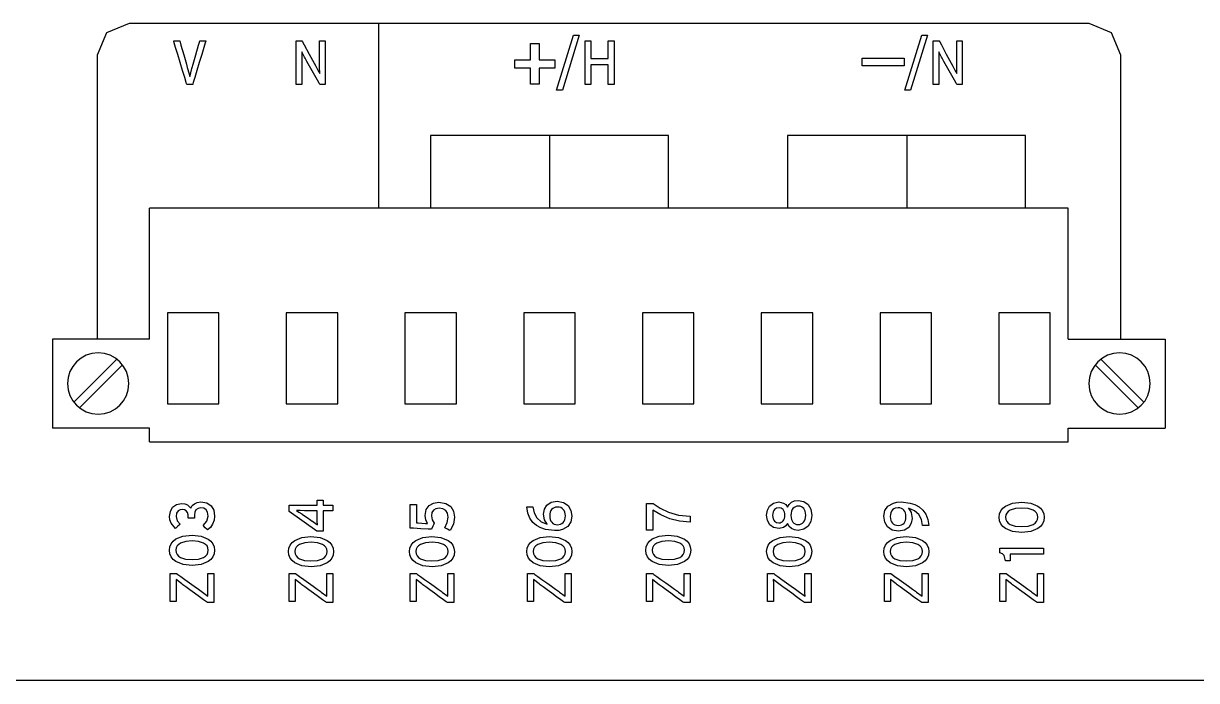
# Model space of a CAD drawing. Extents: x 0.2 to 17.5, y 0.3 to 5.
# Drawn here: x 2.557 to 5.514, y 0.687 to 2.343 of the extents above; entities that cross this region are included whole.
import ezdxf

# ---------------------------------------------------------------- set-up
doc = ezdxf.new("R2010")
doc.units = 0
doc.header["$MEASUREMENT"] = 0
doc.layers.get('0').update_dxf_attribs({"linetype": 'CONTINUOUS'})

msp = doc.modelspace()

# ---------------------------------------------------------------- linework, layer by layer
at = {"color": 7}
for p, q in [((3.4527, 1.8778), (3.4527, 2.3431)), ((3.8825, 2.0606), (3.8825, 1.8778)), ((4.783, 2.0606), (4.783, 1.8778)), ((5.1899, 1.8778), (2.8749, 1.8778)), ((2.8749, 1.5479), (2.8749, 1.8778)), ((5.1899, 1.5479), (5.1899, 1.8778)), ((2.6304, 1.5479), (2.6304, 1.3234)), ((2.8749, 1.5479), (2.6304, 1.5479)), ((5.1899, 1.5479), (5.4343, 1.5479)), ((5.4343, 1.5479), (5.4343, 1.3234)), ((2.684, 1.3885), (2.7924, 1.4971)), ((2.6981, 1.3746), (2.8064, 1.4828)), ((5.3667, 1.3746), (5.2583, 1.4828)), ((5.3809, 1.3885), (5.2724, 1.4971)), ((2.8749, 1.3234), (2.6304, 1.3234)), ((2.8749, 1.2892), (2.8749, 1.3234)), ((5.1899, 1.2892), (5.1899, 1.3234)), ((5.1899, 1.3234), (5.4343, 1.3234)), ((2.8749, 1.2892), (5.1899, 1.2892)), ((17.235, 0.6873), (0.386, 0.6873))]:
    msp.add_line(p, q, dxfattribs=at)
for points in [[(5.3229, 1.5479), (5.3229, 1.5786), (5.3229, 1.6597), (5.3229, 1.9055), (5.3229, 2.1513), (5.3229, 2.2323), (5.3229, 2.263), (5.2994, 2.3197), (5.2429, 2.3431), (5.2157, 2.3431), (5.1389, 2.3431), (4.8648, 2.3431), (4.4772, 2.3431), (4.0329, 2.3431), (3.5886, 2.3431), (3.201, 2.3431), (2.9269, 2.3431), (2.8501, 2.3431), (2.8229, 2.3431), (2.7664, 2.3197), (2.7429, 2.263), (2.7429, 2.2323), (2.7429, 2.1513), (2.7429, 1.9055), (2.7429, 1.6597), (2.7429, 1.5786), (2.7429, 1.5479)], [(2.9836, 2.1895), (2.9812, 2.1895), (2.9761, 2.1895), (2.9709, 2.1895), (2.9685, 2.1895), (2.9681, 2.1907), (2.9671, 2.1942), (2.9633, 2.2066), (2.9579, 2.2242), (2.9518, 2.2444), (2.9457, 2.2646), (2.9403, 2.2822), (2.9365, 2.2946), (2.9355, 2.2981), (2.9351, 2.2993), (2.9376, 2.2993), (2.9429, 2.2993), (2.9483, 2.2993), (2.9507, 2.2993), (2.9516, 2.2963), (2.9538, 2.2884), (2.9607, 2.2644), (2.9676, 2.2404), (2.9699, 2.2325), (2.9707, 2.2295), (2.9738, 2.2185), (2.9761, 2.2095), (2.9785, 2.2185), (2.9816, 2.2295), (2.9824, 2.2325), (2.9846, 2.2404), (2.9914, 2.2644), (2.9982, 2.2884), (3.0004, 2.2963), (3.0012, 2.2993), (3.0036, 2.2993), (3.0089, 2.2993), (3.0143, 2.2993), (3.0167, 2.2993), (3.0163, 2.2981), (3.0152, 2.2946), (3.0115, 2.2822), (3.0062, 2.2646), (3.0001, 2.2444), (2.9941, 2.2242), (2.9888, 2.2066), (2.985, 2.1942), (2.984, 2.1907), (2.9836, 2.1895)], [(3.3037, 2.1895), (3.3021, 2.1924), (3.2977, 2.2002), (3.2845, 2.2239), (3.2714, 2.2475), (3.267, 2.2553), (3.2654, 2.2583), (3.2583, 2.2719), (3.2583, 2.267), (3.2583, 2.2599), (3.2583, 2.2464), (3.2583, 2.244), (3.2583, 2.2375), (3.2583, 2.2179), (3.2583, 2.1984), (3.2583, 2.1919), (3.2583, 2.1895), (3.2561, 2.1895), (3.2513, 2.1895), (3.2465, 2.1895), (3.2444, 2.1895), (3.2444, 2.1907), (3.2444, 2.1942), (3.2444, 2.2066), (3.2444, 2.2242), (3.2444, 2.2444), (3.2444, 2.2646), (3.2444, 2.2822), (3.2444, 2.2946), (3.2444, 2.2981), (3.2444, 2.2993), (3.2466, 2.2993), (3.2516, 2.2993), (3.2567, 2.2993), (3.2589, 2.2993), (3.2605, 2.2965), (3.2647, 2.2889), (3.2772, 2.2659), (3.2898, 2.243), (3.294, 2.2354), (3.2956, 2.2325), (3.2999, 2.224), (3.3035, 2.2169), (3.3035, 2.2218), (3.3034, 2.2291), (3.3034, 2.2427), (3.3034, 2.2451), (3.3034, 2.2516), (3.3034, 2.271), (3.3034, 2.2905), (3.3034, 2.2969), (3.3034, 2.2993), (3.3056, 2.2993), (3.3104, 2.2993), (3.3152, 2.2993), (3.3174, 2.2993), (3.3174, 2.2981), (3.3174, 2.2946), (3.3174, 2.2822), (3.3174, 2.2646), (3.3174, 2.2444), (3.3174, 2.2242), (3.3174, 2.2066), (3.3174, 2.1942), (3.3174, 2.1907), (3.3174, 2.1895), (3.3153, 2.1895), (3.3106, 2.1895), (3.3058, 2.1895), (3.3037, 2.1895)], [(4.9093, 2.1895), (4.9076, 2.1924), (4.9033, 2.2002), (4.8901, 2.2239), (4.8769, 2.2475), (4.8726, 2.2553), (4.8709, 2.2583), (4.8638, 2.2719), (4.8639, 2.267), (4.8639, 2.2599), (4.864, 2.2464), (4.864, 2.244), (4.864, 2.2375), (4.864, 2.2179), (4.864, 2.1984), (4.864, 2.1919), (4.864, 2.1895), (4.8618, 2.1895), (4.857, 2.1895), (4.8521, 2.1895), (4.8499, 2.1895), (4.8499, 2.1907), (4.8499, 2.1942), (4.8499, 2.2066), (4.8499, 2.2242), (4.8499, 2.2444), (4.8499, 2.2646), (4.8499, 2.2822), (4.8499, 2.2946), (4.8499, 2.2981), (4.8499, 2.2993), (4.8522, 2.2993), (4.8573, 2.2993), (4.8624, 2.2993), (4.8647, 2.2993), (4.8662, 2.2965), (4.8704, 2.2889), (4.8829, 2.2659), (4.8954, 2.243), (4.8996, 2.2354), (4.9011, 2.2325), (4.9056, 2.224), (4.9091, 2.2169), (4.9091, 2.2218), (4.9091, 2.2291), (4.9091, 2.2427), (4.9091, 2.2451), (4.9091, 2.2516), (4.9091, 2.271), (4.9091, 2.2905), (4.9091, 2.2969), (4.9091, 2.2993), (4.9113, 2.2993), (4.916, 2.2993), (4.9208, 2.2993), (4.923, 2.2993), (4.923, 2.2981), (4.923, 2.2946), (4.923, 2.2822), (4.923, 2.2646), (4.923, 2.2444), (4.923, 2.2242), (4.923, 2.2066), (4.923, 2.1942), (4.923, 2.1907), (4.923, 2.1895), (4.9208, 2.1895), (4.9161, 2.1895), (4.9114, 2.1895), (4.9093, 2.1895)], [(4.0609, 2.0606), (3.5828, 2.0606), (3.5828, 1.8778)], [(4.1824, 1.8778), (4.1824, 2.0606), (4.0609, 2.0606)], [(4.9613, 2.0606), (4.483, 2.0606), (4.483, 1.8778)], [(5.0827, 1.8778), (5.0827, 2.0606), (4.9613, 2.0606)], [(3.0496, 1.614), (2.9199, 1.614), (2.9199, 1.3845), (3.0496, 1.3845), (3.0496, 1.614)], [(3.2191, 1.3845), (3.349, 1.3845), (3.349, 1.614), (3.2191, 1.614), (3.2191, 1.3845)], [(3.5185, 1.3845), (3.6482, 1.3845), (3.6482, 1.614), (3.5185, 1.614), (3.5185, 1.3845)], [(3.8179, 1.3845), (3.9476, 1.3845), (3.9476, 1.614), (3.8179, 1.614), (3.8179, 1.3845)], [(4.1172, 1.3845), (4.2469, 1.3845), (4.2469, 1.614), (4.1172, 1.614), (4.1172, 1.3845)], [(4.4166, 1.3845), (4.5463, 1.3845), (4.5463, 1.614), (4.4166, 1.614), (4.4166, 1.3845)], [(4.716, 1.3845), (4.8457, 1.3845), (4.8457, 1.614), (4.716, 1.614), (4.716, 1.3845)], [(5.0152, 1.3845), (5.1449, 1.3845), (5.1449, 1.614), (5.0152, 1.614), (5.0152, 1.3845)], [(2.8225, 1.4357), (2.821, 1.4513), (2.8165, 1.4658), (2.8093, 1.4789), (2.7999, 1.4904), (2.7885, 1.4998), (2.7753, 1.5069), (2.7608, 1.5114), (2.7452, 1.513), (2.7296, 1.5114), (2.7151, 1.5069), (2.702, 1.4998), (2.6905, 1.4904), (2.6811, 1.4789), (2.674, 1.4658), (2.6695, 1.4513), (2.6679, 1.4357), (2.6695, 1.4201), (2.674, 1.4056), (2.6811, 1.3924), (2.6905, 1.381), (2.702, 1.3716), (2.7151, 1.3644), (2.7296, 1.3599), (2.7452, 1.3584), (2.7608, 1.3599), (2.7753, 1.3644), (2.7885, 1.3716), (2.7999, 1.381), (2.8093, 1.3924), (2.8165, 1.4056), (2.821, 1.4201), (2.8225, 1.4357), (2.8225, 1.4357), (2.8225, 1.4357)], [(5.3969, 1.4357), (5.3953, 1.4513), (5.3908, 1.4658), (5.3837, 1.4789), (5.3742, 1.4904), (5.3628, 1.4998), (5.3497, 1.5069), (5.3351, 1.5114), (5.3196, 1.513), (5.304, 1.5114), (5.2894, 1.5069), (5.2763, 1.4998), (5.2649, 1.4904), (5.2554, 1.4789), (5.2483, 1.4658), (5.2438, 1.4513), (5.2422, 1.4357), (5.2438, 1.4201), (5.2483, 1.4056), (5.2554, 1.3924), (5.2649, 1.381), (5.2763, 1.3716), (5.2894, 1.3644), (5.304, 1.3599), (5.3196, 1.3584), (5.3351, 1.3599), (5.3497, 1.3644), (5.3628, 1.3716), (5.3742, 1.381), (5.3837, 1.3924), (5.3908, 1.4056), (5.3953, 1.4201), (5.3969, 1.4357), (5.3969, 1.4357), (5.3969, 1.4357)], [(3.0385, 1.1013), (3.0373, 1.0912), (3.0337, 1.0815), (3.0279, 1.0731), (3.0204, 1.0668), (3.0187, 1.0685), (3.0151, 1.0724), (3.0114, 1.0762), (3.0097, 1.0779), (3.0192, 1.0886), (3.0223, 1.1013), (3.021, 1.1112), (3.0174, 1.1177), (3.0117, 1.1213), (3.0041, 1.1224), (2.9968, 1.121), (2.9917, 1.1174), (2.9887, 1.1119), (2.9877, 1.1051), (2.9877, 1.0963), (2.9852, 1.0963), (2.9797, 1.0963), (2.9742, 1.0963), (2.9717, 1.0963), (2.9717, 1.1047), (2.9705, 1.1108), (2.9673, 1.1151), (2.9625, 1.1178), (2.9566, 1.1186), (2.9516, 1.1178), (2.9467, 1.1148), (2.943, 1.1092), (2.9416, 1.1003), (2.9442, 1.0901), (2.9517, 1.0813), (2.9499, 1.0797), (2.9459, 1.0761), (2.9419, 1.0725), (2.94, 1.0708), (2.929, 1.0842), (2.9261, 1.092), (2.9251, 1.1007), (2.9271, 1.1134), (2.9328, 1.1239), (2.9422, 1.1309), (2.9549, 1.1336), (2.9637, 1.1327), (2.9704, 1.1302), (2.979, 1.1217), (2.9823, 1.128), (2.9876, 1.1329), (2.9949, 1.1361), (3.0041, 1.1373), (3.019, 1.1349), (3.0298, 1.1278), (3.0363, 1.1165), (3.0385, 1.1013)], [(3.6431, 1.0986), (3.6406, 1.0811), (3.6323, 1.0651), (3.6302, 1.0662), (3.6255, 1.0686), (3.6208, 1.0711), (3.6187, 1.0722), (3.6249, 1.0855), (3.6272, 1.099), (3.6257, 1.1088), (3.6213, 1.1159), (3.6142, 1.1202), (3.6048, 1.1217), (3.5962, 1.1203), (3.5901, 1.1165), (3.5864, 1.1104), (3.5851, 1.1024), (3.587, 1.0919), (3.5921, 1.0837), (3.591, 1.0813), (3.5886, 1.0761), (3.5862, 1.0708), (3.5851, 1.0685), (3.5828, 1.0686), (3.5768, 1.0689), (3.5583, 1.07), (3.5399, 1.071), (3.5339, 1.0714), (3.5316, 1.0715), (3.5316, 1.0741), (3.5316, 1.0808), (3.5316, 1.1012), (3.5316, 1.1216), (3.5316, 1.1283), (3.5316, 1.1308), (3.534, 1.1308), (3.5394, 1.1308), (3.5447, 1.1308), (3.5472, 1.1308), (3.5472, 1.1289), (3.5472, 1.1236), (3.5472, 1.1078), (3.5472, 1.0919), (3.5472, 1.0867), (3.5472, 1.0847), (3.5484, 1.0846), (3.5515, 1.0844), (3.5611, 1.0837), (3.5706, 1.083), (3.5738, 1.0828), (3.575, 1.0827), (3.5709, 1.0919), (3.5694, 1.1034), (3.572, 1.1179), (3.5792, 1.1283), (3.5903, 1.1345), (3.6041, 1.1366), (3.6215, 1.1338), (3.6337, 1.1259), (3.6408, 1.1139), (3.6431, 1.0986)], [(3.939, 1.1013), (3.9365, 1.0871), (3.9287, 1.0756), (3.9151, 1.0679), (3.9059, 1.0658), (3.8951, 1.0651), (3.8723, 1.068), (3.8609, 1.072), (3.8501, 1.0779), (3.8407, 1.0859), (3.833, 1.0962), (3.8278, 1.1091), (3.8255, 1.1247), (3.828, 1.1247), (3.8333, 1.1247), (3.8387, 1.1247), (3.8411, 1.1247), (3.8439, 1.1095), (3.8507, 1.0971), (3.8617, 1.0876), (3.8767, 1.0813), (3.8701, 1.0921), (3.8679, 1.1068), (3.87, 1.1191), (3.8764, 1.1294), (3.8871, 1.1364), (3.9024, 1.139), (3.9182, 1.1361), (3.9297, 1.128), (3.9366, 1.1161), (3.939, 1.1013)], [(3.8835, 1.1027), (3.8838, 1.0976), (3.8847, 1.0931), (3.8862, 1.0893), (3.8884, 1.086), (3.8911, 1.0834), (3.8944, 1.0815), (3.8983, 1.0804), (3.9029, 1.08), (3.9105, 1.0814), (3.9139, 1.0831), (3.9169, 1.0855), (3.9194, 1.0886), (3.9212, 1.0924), (3.9224, 1.0969), (3.9229, 1.102), (3.9225, 1.1072), (3.9215, 1.1117), (3.9197, 1.1155), (3.9174, 1.1187), (3.9145, 1.1212), (3.9111, 1.123), (3.9071, 1.124), (3.9027, 1.1244), (3.8981, 1.124), (3.8941, 1.1229), (3.8908, 1.1211), (3.8882, 1.1186), (3.8861, 1.1155), (3.8847, 1.1118), (3.8838, 1.1075), (3.8835, 1.1027)], [(4.237, 1.1013), (4.237, 1.0991), (4.237, 1.0941), (4.237, 1.089), (4.237, 1.0868), (4.2101, 1.0892), (4.1859, 1.0952), (4.1637, 1.1045), (4.1431, 1.1166), (4.1431, 1.1144), (4.1431, 1.1087), (4.1431, 1.0913), (4.1431, 1.074), (4.1431, 1.0683), (4.1431, 1.0661), (4.1406, 1.0661), (4.1351, 1.0661), (4.1297, 1.0661), (4.1272, 1.0661), (4.1272, 1.069), (4.1272, 1.0766), (4.1272, 1.0997), (4.1272, 1.1227), (4.1272, 1.1303), (4.1272, 1.1332), (4.1298, 1.1332), (4.1355, 1.1332), (4.1412, 1.1332), (4.1438, 1.1332), (4.1614, 1.1215), (4.1829, 1.1114), (4.2082, 1.1043), (4.237, 1.1013)], [(4.5436, 1.1034), (4.5413, 1.0878), (4.5348, 1.0759), (4.5242, 1.0684), (4.5098, 1.0657), (4.5006, 1.0669), (4.4929, 1.0702), (4.4869, 1.0756), (4.4825, 1.083), (4.4781, 1.0769), (4.4726, 1.0729), (4.4613, 1.0701), (4.4475, 1.0728), (4.4378, 1.0799), (4.432, 1.0906), (4.4301, 1.1037), (4.432, 1.1163), (4.4376, 1.127), (4.4472, 1.1345), (4.461, 1.1373), (4.4725, 1.1345), (4.4781, 1.1306), (4.4825, 1.1244), (4.4866, 1.1313), (4.4925, 1.1367), (4.5002, 1.1401), (4.5098, 1.1414), (4.5242, 1.1387), (4.5348, 1.131), (4.5413, 1.119), (4.5436, 1.1034)], [(4.4913, 1.1034), (4.4917, 1.098), (4.4926, 1.0933), (4.4941, 1.0894), (4.4962, 1.0861), (4.4988, 1.0836), (4.5019, 1.0818), (4.5055, 1.0807), (4.5095, 1.0803), (4.5136, 1.0807), (4.5173, 1.0819), (4.5206, 1.0838), (4.5233, 1.0864), (4.5255, 1.0898), (4.5271, 1.0938), (4.5281, 1.0984), (4.5285, 1.1037), (4.5281, 1.1091), (4.5271, 1.1138), (4.5255, 1.1177), (4.5234, 1.121), (4.5208, 1.1235), (4.5177, 1.1253), (4.5142, 1.1264), (4.5103, 1.1268), (4.5062, 1.1264), (4.5024, 1.1254), (4.4992, 1.1237), (4.4964, 1.1212), (4.4943, 1.1179), (4.4927, 1.1139), (4.4917, 1.1091), (4.4913, 1.1034)], [(4.8389, 1.0779), (4.8365, 1.0779), (4.8311, 1.0779), (4.8257, 1.0779), (4.8233, 1.0779), (4.8205, 1.0931), (4.8137, 1.1055), (4.8028, 1.115), (4.7877, 1.1214), (4.7944, 1.1105), (4.7965, 1.0959), (4.7944, 1.0836), (4.7881, 1.0733), (4.7773, 1.0663), (4.7621, 1.0637), (4.7462, 1.0666), (4.7348, 1.0746), (4.7278, 1.0866), (4.7255, 1.1013), (4.728, 1.1154), (4.7357, 1.1268), (4.7494, 1.1345), (4.7585, 1.1366), (4.7694, 1.1373), (4.7921, 1.1344), (4.8036, 1.1305), (4.8143, 1.1247), (4.8238, 1.1167), (4.8314, 1.1064), (4.8367, 1.0935), (4.8389, 1.0779)], [(5.1297, 1.0986), (5.1286, 1.0899), (5.1255, 1.0823), (5.1206, 1.0757), (5.1139, 1.0704), (5.096, 1.0631), (5.073, 1.0607), (5.0501, 1.0631), (5.0322, 1.0704), (5.0255, 1.0758), (5.0204, 1.0824), (5.0173, 1.0901), (5.0162, 1.099), (5.0173, 1.1077), (5.0204, 1.1153), (5.0254, 1.1218), (5.032, 1.1271), (5.0499, 1.1342), (5.0729, 1.1366), (5.0958, 1.1342), (5.1137, 1.1269), (5.1205, 1.1215), (5.1255, 1.115), (5.1286, 1.1074), (5.1297, 1.0986)], [(3.2583, 1.1071), (3.2594, 1.1063), (3.2625, 1.1042), (3.2718, 1.0978), (3.2811, 1.0914), (3.2842, 1.0893), (3.2854, 1.0885), (3.2921, 1.0838), (3.2976, 1.0796), (3.2976, 1.0826), (3.2975, 1.0866), (3.2974, 1.0949), (3.2974, 1.0958), (3.2974, 1.0981), (3.2974, 1.1051), (3.2974, 1.1121), (3.2974, 1.1144), (3.2974, 1.1152), (3.296, 1.1152), (3.2924, 1.1152), (3.2814, 1.1152), (3.2704, 1.1152), (3.2668, 1.1152), (3.2654, 1.1152), (3.2545, 1.1154), (3.2492, 1.1155), (3.2452, 1.1156), (3.2511, 1.1119), (3.2583, 1.1071)], [(4.4452, 1.1034), (4.4456, 1.0986), (4.4465, 1.0946), (4.448, 1.0914), (4.4499, 1.0888), (4.4522, 1.087), (4.4549, 1.0857), (4.4608, 1.0847), (4.464, 1.0851), (4.4669, 1.086), (4.4695, 1.0876), (4.4717, 1.0898), (4.4735, 1.0925), (4.4748, 1.0957), (4.4756, 1.0995), (4.4759, 1.1037), (4.4756, 1.1081), (4.4748, 1.112), (4.4734, 1.1152), (4.4717, 1.1179), (4.4695, 1.12), (4.467, 1.1215), (4.4613, 1.1227), (4.4553, 1.1217), (4.4526, 1.1203), (4.4502, 1.1184), (4.4481, 1.1158), (4.4466, 1.1124), (4.4456, 1.1083), (4.4452, 1.1034)], [(4.7416, 1.1007), (4.7419, 1.0955), (4.743, 1.091), (4.7447, 1.0872), (4.747, 1.084), (4.7499, 1.0815), (4.7534, 1.0797), (4.7573, 1.0787), (4.7618, 1.0783), (4.7664, 1.0787), (4.7703, 1.0798), (4.7736, 1.0816), (4.7763, 1.0841), (4.7783, 1.0872), (4.7798, 1.0909), (4.7806, 1.0952), (4.7809, 1.1), (4.7806, 1.1051), (4.7797, 1.1095), (4.7782, 1.1134), (4.7761, 1.1167), (4.7734, 1.1193), (4.77, 1.1212), (4.7661, 1.1223), (4.7616, 1.1227), (4.754, 1.1213), (4.7506, 1.1196), (4.7476, 1.1172), (4.7451, 1.114), (4.7432, 1.1103), (4.742, 1.1058), (4.7416, 1.1007)], [(5.0323, 1.0986), (5.0331, 1.0928), (5.0354, 1.0878), (5.039, 1.0838), (5.0439, 1.0806), (5.0567, 1.0765), (5.0729, 1.0752), (5.089, 1.0766), (5.1019, 1.0807), (5.1068, 1.084), (5.1104, 1.0881), (5.1128, 1.0931), (5.1136, 1.099), (5.1128, 1.1047), (5.1105, 1.1096), (5.1069, 1.1136), (5.102, 1.1167), (5.0892, 1.1208), (5.073, 1.122), (5.057, 1.1208), (5.044, 1.1167), (5.0391, 1.1135), (5.0355, 1.1094), (5.0332, 1.1045), (5.0323, 1.0986)], [(3.0385, 1.0156), (3.0375, 1.0068), (3.0344, 0.9992), (3.0294, 0.9927), (3.0228, 0.9873), (3.0049, 0.98), (2.9821, 0.9776), (2.9591, 0.98), (2.9411, 0.9873), (2.9343, 0.9927), (2.9293, 0.9993), (2.9262, 1.007), (2.9251, 1.0159), (2.9262, 1.0246), (2.9293, 1.0322), (2.9342, 1.0387), (2.9409, 1.044), (2.9588, 1.0511), (2.9817, 1.0535), (3.0046, 1.0511), (3.0226, 1.0438), (3.0293, 1.0385), (3.0343, 1.0319), (3.0375, 1.0243), (3.0385, 1.0156)], [(2.9412, 1.0156), (2.942, 1.0097), (2.9443, 1.0047), (2.948, 1.0007), (2.9528, 0.9975), (2.9657, 0.9934), (2.9817, 0.9922), (2.9978, 0.9935), (3.0108, 0.9977), (3.0157, 1.0009), (3.0195, 1.005), (3.0218, 1.01), (3.0226, 1.0159), (3.0218, 1.0217), (3.0195, 1.0265), (3.0159, 1.0305), (3.011, 1.0337), (2.9981, 1.0377), (2.9821, 1.039), (2.966, 1.0377), (2.953, 1.0336), (2.9481, 1.0304), (2.9444, 1.0264), (2.942, 1.0214), (2.9412, 1.0156)], [(3.3385, 1.0122), (3.3374, 1.0033), (3.3343, 0.9956), (3.3293, 0.9891), (3.3227, 0.9838), (3.3048, 0.9766), (3.2818, 0.9742), (3.2589, 0.9766), (3.241, 0.9839), (3.2342, 0.9894), (3.2292, 0.9959), (3.2261, 1.0037), (3.225, 1.0125), (3.2261, 1.0212), (3.2292, 1.0288), (3.2341, 1.0353), (3.2408, 1.0406), (3.2586, 1.0477), (3.2815, 1.0501), (3.3045, 1.0477), (3.3225, 1.0404), (3.3292, 1.0351), (3.3342, 1.0285), (3.3374, 1.0209), (3.3385, 1.0122)], [(3.241, 1.0122), (3.2418, 1.0063), (3.2441, 1.0014), (3.2477, 0.9973), (3.2526, 0.9941), (3.2654, 0.99), (3.2815, 0.9888), (3.2976, 0.9901), (3.3106, 0.9943), (3.3155, 0.9975), (3.3192, 1.0016), (3.3215, 1.0066), (3.3223, 1.0125), (3.3216, 1.0183), (3.3193, 1.0231), (3.3156, 1.0271), (3.3107, 1.0303), (3.2979, 1.0343), (3.2818, 1.0356), (3.2657, 1.0343), (3.2527, 1.0302), (3.2478, 1.027), (3.2441, 1.023), (3.2418, 1.018), (3.241, 1.0122)], [(3.6431, 1.0122), (3.6421, 1.0033), (3.639, 0.9956), (3.634, 0.9891), (3.6274, 0.9838), (3.6095, 0.9766), (3.5867, 0.9742), (3.5637, 0.9766), (3.5457, 0.9839), (3.5389, 0.9894), (3.5339, 0.9959), (3.5308, 1.0037), (3.5297, 1.0125), (3.5308, 1.0212), (3.5339, 1.0288), (3.5389, 1.0353), (3.5455, 1.0406), (3.5635, 1.0477), (3.5863, 1.0501), (3.6092, 1.0477), (3.6272, 1.0404), (3.6339, 1.0351), (3.6389, 1.0285), (3.642, 1.0209), (3.6431, 1.0122)], [(3.5458, 1.0122), (3.5466, 1.0063), (3.5489, 1.0014), (3.5525, 0.9973), (3.5574, 0.9941), (3.5703, 0.99), (3.5863, 0.9888), (3.6024, 0.9901), (3.6154, 0.9943), (3.6203, 0.9975), (3.624, 1.0016), (3.6264, 1.0066), (3.6272, 1.0125), (3.6264, 1.0183), (3.6241, 1.0231), (3.6204, 1.0271), (3.6156, 1.0303), (3.6027, 1.0343), (3.5867, 1.0356), (3.5706, 1.0343), (3.5576, 1.0302), (3.5527, 1.027), (3.5489, 1.023), (3.5466, 1.018), (3.5458, 1.0122)], [(3.939, 1.0122), (3.9379, 1.0033), (3.9348, 0.9956), (3.9299, 0.9891), (3.9232, 0.9838), (3.9053, 0.9766), (3.8823, 0.9742), (3.8595, 0.9766), (3.8415, 0.9839), (3.8348, 0.9894), (3.8297, 0.9959), (3.8266, 1.0037), (3.8255, 1.0125), (3.8266, 1.0212), (3.8297, 1.0288), (3.8347, 1.0353), (3.8413, 1.0406), (3.8592, 1.0477), (3.8822, 1.0501), (3.9051, 1.0477), (3.923, 1.0404), (3.9298, 1.0351), (3.9348, 1.0285), (3.9379, 1.0209), (3.939, 1.0122)], [(3.8417, 1.0122), (3.8424, 1.0063), (3.8447, 1.0014), (3.8484, 0.9973), (3.8532, 0.9941), (3.866, 0.99), (3.8822, 0.9888), (3.8983, 0.9901), (3.9112, 0.9943), (3.9161, 0.9975), (3.9197, 1.0016), (3.9221, 1.0066), (3.9229, 1.0125), (3.9221, 1.0183), (3.9198, 1.0231), (3.9162, 1.0271), (3.9113, 1.0303), (3.8985, 1.0343), (3.8823, 1.0356), (3.8663, 1.0343), (3.8534, 1.0302), (3.8484, 1.027), (3.8448, 1.023), (3.8425, 1.018), (3.8417, 1.0122)], [(4.2387, 1.0156), (4.2377, 1.0068), (4.2346, 0.9992), (4.2296, 0.9927), (4.223, 0.9873), (4.2051, 0.98), (4.1823, 0.9776), (4.1593, 0.98), (4.1413, 0.9873), (4.1346, 0.9927), (4.1296, 0.9993), (4.1265, 1.007), (4.1255, 1.0159), (4.1265, 1.0246), (4.1296, 1.0322), (4.1346, 1.0387), (4.1412, 1.044), (4.1591, 1.0511), (4.1819, 1.0535), (4.2048, 1.0511), (4.2228, 1.0438), (4.2295, 1.0385), (4.2345, 1.0319), (4.2376, 1.0243), (4.2387, 1.0156)], [(4.1414, 1.0156), (4.1422, 1.0097), (4.1445, 1.0047), (4.1481, 1.0007), (4.153, 0.9975), (4.1659, 0.9934), (4.1819, 0.9922), (4.198, 0.9935), (4.211, 0.9977), (4.2159, 1.0009), (4.2196, 1.005), (4.222, 1.01), (4.2228, 1.0159), (4.222, 1.0217), (4.2197, 1.0265), (4.216, 1.0305), (4.2112, 1.0337), (4.1983, 1.0377), (4.1823, 1.039), (4.1662, 1.0377), (4.1532, 1.0336), (4.1483, 1.0304), (4.1445, 1.0264), (4.1422, 1.0214), (4.1414, 1.0156)], [(4.5436, 1.0122), (4.5425, 1.0033), (4.5394, 0.9956), (4.5344, 0.9891), (4.5278, 0.9838), (4.5099, 0.9766), (4.4869, 0.9742), (4.464, 0.9766), (4.4461, 0.9839), (4.4393, 0.9894), (4.4343, 0.9959), (4.4312, 1.0037), (4.4301, 1.0125), (4.4312, 1.0212), (4.4343, 1.0288), (4.4392, 1.0353), (4.4459, 1.0406), (4.4638, 1.0477), (4.4868, 1.0501), (4.5097, 1.0477), (4.5276, 1.0404), (4.5343, 1.0351), (4.5394, 1.0285), (4.5425, 1.0209), (4.5436, 1.0122)], [(4.4462, 1.0122), (4.447, 1.0063), (4.4493, 1.0014), (4.4529, 0.9973), (4.4578, 0.9941), (4.4706, 0.99), (4.4868, 0.9888), (4.5028, 0.9901), (4.5158, 0.9943), (4.5207, 0.9975), (4.5243, 1.0016), (4.5266, 1.0066), (4.5275, 1.0125), (4.5267, 1.0183), (4.5244, 1.0231), (4.5208, 1.0271), (4.5159, 1.0303), (4.5031, 1.0343), (4.4869, 1.0356), (4.4708, 1.0343), (4.4579, 1.0302), (4.453, 1.027), (4.4494, 1.023), (4.447, 1.018), (4.4462, 1.0122)], [(4.8389, 1.0122), (4.8378, 1.0033), (4.8348, 0.9956), (4.8298, 0.9891), (4.8231, 0.9838), (4.8053, 0.9766), (4.7824, 0.9742), (4.7595, 0.9766), (4.7414, 0.9839), (4.7347, 0.9894), (4.7297, 0.9959), (4.7266, 1.0037), (4.7255, 1.0125), (4.7265, 1.0212), (4.7296, 1.0288), (4.7346, 1.0353), (4.7413, 1.0406), (4.7592, 1.0477), (4.7821, 1.0501), (4.805, 1.0477), (4.823, 1.0404), (4.8297, 1.0351), (4.8347, 1.0285), (4.8378, 1.0209), (4.8389, 1.0122)], [(4.7416, 1.0122), (4.7424, 1.0063), (4.7447, 1.0014), (4.7483, 0.9973), (4.7532, 0.9941), (4.766, 0.99), (4.7821, 0.9888), (4.7982, 0.9901), (4.8112, 0.9943), (4.8161, 0.9975), (4.8198, 1.0016), (4.8222, 1.0066), (4.823, 1.0125), (4.8222, 1.0183), (4.8199, 1.0231), (4.8162, 1.0271), (4.8114, 1.0303), (4.7985, 1.0343), (4.7824, 1.0356), (4.7663, 1.0343), (4.7533, 1.0302), (4.7484, 1.027), (4.7447, 1.023), (4.7424, 1.018), (4.7416, 1.0122)], [(5.128, 1.0061), (5.1243, 1.0061), (5.1148, 1.0061), (5.1013, 1.0061), (5.0858, 1.0061), (5.0704, 1.0061), (5.0569, 1.0061), (5.0473, 1.0061), (5.0437, 1.0061), (5.0437, 1.0034), (5.0437, 0.9976), (5.0437, 0.9918), (5.0437, 0.9891), (5.0419, 0.9891), (5.038, 0.9891), (5.0341, 0.9891), (5.0323, 0.9891), (5.0285, 1.002), (5.0242, 1.0064), (5.0179, 1.0088), (5.0179, 1.0106), (5.0179, 1.0147), (5.0179, 1.0188), (5.0179, 1.0206), (5.0192, 1.0206), (5.0227, 1.0206), (5.0351, 1.0206), (5.0528, 1.0206), (5.073, 1.0206), (5.0932, 1.0206), (5.1108, 1.0206), (5.1232, 1.0206), (5.1267, 1.0206), (5.128, 1.0206), (5.128, 1.0184), (5.128, 1.0134), (5.128, 1.0083), (5.128, 1.0061)], [(3.0368, 0.8837), (3.0343, 0.8837), (3.0288, 0.8837), (3.0232, 0.8837), (3.0207, 0.8837), (3.0179, 0.8857), (3.0106, 0.891), (3.0002, 0.8986), (2.9883, 0.9072), (2.9765, 0.9159), (2.9661, 0.9234), (2.9587, 0.9288), (2.956, 0.9308), (2.9419, 0.9416), (2.942, 0.9326), (2.9421, 0.9223), (2.9421, 0.9208), (2.9421, 0.9167), (2.9421, 0.9045), (2.9421, 0.8923), (2.9421, 0.8882), (2.9421, 0.8867), (2.9397, 0.8867), (2.9345, 0.8867), (2.9293, 0.8867), (2.927, 0.8867), (2.927, 0.8897), (2.927, 0.8977), (2.927, 0.9218), (2.927, 0.9459), (2.927, 0.9539), (2.927, 0.9569), (2.9295, 0.9569), (2.9349, 0.9569), (2.9404, 0.9569), (2.9429, 0.9569), (2.9457, 0.9549), (2.9531, 0.9496), (2.9635, 0.9422), (2.9754, 0.9337), (2.9873, 0.9251), (2.9977, 0.9177), (3.0051, 0.9124), (3.0078, 0.9104), (3.0219, 0.8996), (3.0217, 0.9086), (3.0216, 0.9189), (3.0216, 0.9206), (3.0216, 0.9249), (3.0216, 0.9379), (3.0216, 0.951), (3.0216, 0.9553), (3.0216, 0.9569), (3.024, 0.9569), (3.0292, 0.9569), (3.0345, 0.9569), (3.0368, 0.9569), (3.0368, 0.9537), (3.0368, 0.9455), (3.0368, 0.9203), (3.0368, 0.8951), (3.0368, 0.8868), (3.0368, 0.8837)], [(3.3366, 0.8837), (3.3341, 0.8837), (3.3286, 0.8837), (3.3231, 0.8837), (3.3207, 0.8837), (3.3179, 0.8857), (3.3105, 0.891), (3.3001, 0.8986), (3.2882, 0.9072), (3.2763, 0.9159), (3.2659, 0.9234), (3.2585, 0.9288), (3.2557, 0.9308), (3.2416, 0.9416), (3.2419, 0.9326), (3.242, 0.9223), (3.242, 0.9208), (3.242, 0.9167), (3.242, 0.9045), (3.242, 0.8923), (3.242, 0.8882), (3.242, 0.8867), (3.2396, 0.8867), (3.2344, 0.8867), (3.2291, 0.8867), (3.2267, 0.8867), (3.2267, 0.8897), (3.2267, 0.8977), (3.2267, 0.9218), (3.2267, 0.9459), (3.2267, 0.9539), (3.2267, 0.9569), (3.2292, 0.9569), (3.2348, 0.9569), (3.2403, 0.9569), (3.2428, 0.9569), (3.2456, 0.9549), (3.253, 0.9496), (3.2633, 0.9422), (3.2752, 0.9337), (3.2871, 0.9251), (3.2975, 0.9177), (3.3048, 0.9124), (3.3076, 0.9104), (3.3217, 0.8996), (3.3215, 0.9086), (3.3215, 0.9189), (3.3215, 0.9206), (3.3215, 0.9249), (3.3215, 0.9379), (3.3215, 0.951), (3.3215, 0.9553), (3.3215, 0.9569), (3.3239, 0.9569), (3.329, 0.9569), (3.3342, 0.9569), (3.3366, 0.9569), (3.3366, 0.9537), (3.3366, 0.9455), (3.3366, 0.9203), (3.3366, 0.8951), (3.3366, 0.8868), (3.3366, 0.8837)], [(3.6414, 0.8837), (3.6389, 0.8837), (3.6335, 0.8837), (3.628, 0.8837), (3.6255, 0.8837), (3.6227, 0.8857), (3.6153, 0.891), (3.6049, 0.8986), (3.593, 0.9072), (3.5811, 0.9159), (3.5707, 0.9234), (3.5633, 0.9288), (3.5606, 0.9308), (3.5465, 0.9416), (3.5466, 0.9326), (3.5467, 0.9223), (3.5467, 0.9208), (3.5467, 0.9167), (3.5467, 0.9045), (3.5467, 0.8923), (3.5467, 0.8882), (3.5467, 0.8867), (3.5443, 0.8867), (3.5391, 0.8867), (3.5339, 0.8867), (3.5316, 0.8867), (3.5316, 0.8897), (3.5316, 0.8977), (3.5316, 0.9218), (3.5316, 0.9459), (3.5316, 0.9539), (3.5316, 0.9569), (3.5341, 0.9569), (3.5395, 0.9569), (3.545, 0.9569), (3.5475, 0.9569), (3.5503, 0.9549), (3.5576, 0.9496), (3.568, 0.9422), (3.58, 0.9337), (3.5919, 0.9251), (3.6023, 0.9177), (3.6096, 0.9124), (3.6124, 0.9104), (3.6265, 0.8996), (3.6263, 0.9086), (3.6262, 0.9189), (3.6262, 0.9206), (3.6262, 0.9249), (3.6262, 0.9379), (3.6262, 0.951), (3.6262, 0.9553), (3.6262, 0.9569), (3.6286, 0.9569), (3.6338, 0.9569), (3.639, 0.9569), (3.6414, 0.9569), (3.6414, 0.9537), (3.6414, 0.9455), (3.6414, 0.9203), (3.6414, 0.8951), (3.6414, 0.8868), (3.6414, 0.8837)], [(3.9373, 0.8837), (3.9348, 0.8837), (3.9292, 0.8837), (3.9237, 0.8837), (3.9212, 0.8837), (3.9184, 0.8857), (3.9111, 0.891), (3.9007, 0.8986), (3.8888, 0.9072), (3.8769, 0.9159), (3.8665, 0.9234), (3.8592, 0.9288), (3.8564, 0.9308), (3.8422, 0.9416), (3.8424, 0.9326), (3.8425, 0.9223), (3.8425, 0.9208), (3.8425, 0.9167), (3.8425, 0.9045), (3.8425, 0.8923), (3.8425, 0.8882), (3.8425, 0.8867), (3.8401, 0.8867), (3.8349, 0.8867), (3.8296, 0.8867), (3.8272, 0.8867), (3.8272, 0.8897), (3.8272, 0.8977), (3.8272, 0.9218), (3.8272, 0.9459), (3.8272, 0.9539), (3.8272, 0.9569), (3.8298, 0.9569), (3.8353, 0.9569), (3.8408, 0.9569), (3.8433, 0.9569), (3.8461, 0.9549), (3.8535, 0.9496), (3.8638, 0.9422), (3.8757, 0.9337), (3.8876, 0.9251), (3.898, 0.9177), (3.9053, 0.9124), (3.9081, 0.9104), (3.9224, 0.8996), (3.9221, 0.9086), (3.922, 0.9189), (3.922, 0.9206), (3.922, 0.9249), (3.922, 0.9379), (3.922, 0.951), (3.922, 0.9553), (3.922, 0.9569), (3.9244, 0.9569), (3.9296, 0.9569), (3.9349, 0.9569), (3.9373, 0.9569), (3.9373, 0.9537), (3.9373, 0.9455), (3.9373, 0.9203), (3.9373, 0.8951), (3.9373, 0.8868), (3.9373, 0.8837)], [(4.237, 0.8837), (4.2345, 0.8837), (4.2291, 0.8837), (4.2236, 0.8837), (4.2211, 0.8837), (4.2183, 0.8857), (4.2109, 0.891), (4.2005, 0.8986), (4.1886, 0.9072), (4.1767, 0.9159), (4.1663, 0.9234), (4.1589, 0.9288), (4.1562, 0.9308), (4.1421, 0.9416), (4.1423, 0.9326), (4.1424, 0.9223), (4.1424, 0.9208), (4.1424, 0.9167), (4.1424, 0.9045), (4.1424, 0.8923), (4.1424, 0.8882), (4.1424, 0.8867), (4.14, 0.8867), (4.1348, 0.8867), (4.1295, 0.8867), (4.1272, 0.8867), (4.1272, 0.8897), (4.1272, 0.8977), (4.1272, 0.9218), (4.1272, 0.9459), (4.1272, 0.9539), (4.1272, 0.9569), (4.1297, 0.9569), (4.1351, 0.9569), (4.1406, 0.9569), (4.1431, 0.9569), (4.1459, 0.9549), (4.1532, 0.9496), (4.1636, 0.9422), (4.1756, 0.9337), (4.1875, 0.9251), (4.1979, 0.9177), (4.2052, 0.9124), (4.208, 0.9104), (4.2221, 0.8996), (4.2219, 0.9086), (4.2218, 0.9189), (4.2218, 0.9206), (4.2218, 0.9249), (4.2218, 0.9379), (4.2218, 0.951), (4.2218, 0.9553), (4.2218, 0.9569), (4.2242, 0.9569), (4.2294, 0.9569), (4.2346, 0.9569), (4.237, 0.9569), (4.237, 0.9537), (4.237, 0.9455), (4.237, 0.9203), (4.237, 0.8951), (4.237, 0.8868), (4.237, 0.8837)], [(4.5419, 0.8837), (4.5393, 0.8837), (4.5338, 0.8837), (4.5283, 0.8837), (4.5258, 0.8837), (4.523, 0.8857), (4.5156, 0.891), (4.5053, 0.8986), (4.4934, 0.9072), (4.4815, 0.9159), (4.4711, 0.9234), (4.4638, 0.9288), (4.461, 0.9308), (4.4468, 0.9416), (4.447, 0.9326), (4.4471, 0.9223), (4.4471, 0.9208), (4.4471, 0.9167), (4.4471, 0.9045), (4.4471, 0.8923), (4.4471, 0.8882), (4.4471, 0.8867), (4.4447, 0.8867), (4.4395, 0.8867), (4.4342, 0.8867), (4.4318, 0.8867), (4.4318, 0.8897), (4.4318, 0.8977), (4.4318, 0.9218), (4.4318, 0.9459), (4.4318, 0.9539), (4.4318, 0.9569), (4.4343, 0.9569), (4.4399, 0.9569), (4.4454, 0.9569), (4.4479, 0.9569), (4.4507, 0.9549), (4.4581, 0.9496), (4.4684, 0.9422), (4.4803, 0.9337), (4.4922, 0.9251), (4.5026, 0.9177), (4.5099, 0.9124), (4.5127, 0.9104), (4.5269, 0.8996), (4.5267, 0.9086), (4.5266, 0.9189), (4.5266, 0.9206), (4.5266, 0.9249), (4.5266, 0.9379), (4.5266, 0.951), (4.5266, 0.9553), (4.5266, 0.9569), (4.529, 0.9569), (4.5342, 0.9569), (4.5395, 0.9569), (4.5419, 0.9569), (4.5419, 0.9537), (4.5419, 0.9455), (4.5419, 0.9203), (4.5419, 0.8951), (4.5419, 0.8868), (4.5419, 0.8837)], [(4.8372, 0.8837), (4.8347, 0.8837), (4.8292, 0.8837), (4.8236, 0.8837), (4.8211, 0.8837), (4.8183, 0.8857), (4.811, 0.891), (4.8006, 0.8986), (4.7887, 0.9072), (4.7768, 0.9159), (4.7665, 0.9234), (4.7591, 0.9288), (4.7563, 0.9308), (4.7421, 0.9416), (4.7423, 0.9326), (4.7424, 0.9223), (4.7424, 0.9208), (4.7424, 0.9167), (4.7424, 0.9045), (4.7424, 0.8923), (4.7424, 0.8882), (4.7424, 0.8867), (4.74, 0.8867), (4.7348, 0.8867), (4.7296, 0.8867), (4.7272, 0.8867), (4.7272, 0.8897), (4.7272, 0.8977), (4.7272, 0.9218), (4.7272, 0.9459), (4.7272, 0.9539), (4.7272, 0.9569), (4.7297, 0.9569), (4.7352, 0.9569), (4.7408, 0.9569), (4.7433, 0.9569), (4.7461, 0.9549), (4.7534, 0.9496), (4.7638, 0.9422), (4.7757, 0.9337), (4.7876, 0.9251), (4.7979, 0.9177), (4.8053, 0.9124), (4.808, 0.9104), (4.8223, 0.8996), (4.8221, 0.9086), (4.8219, 0.9189), (4.8219, 0.9206), (4.8219, 0.9249), (4.8219, 0.9379), (4.8219, 0.951), (4.8219, 0.9553), (4.8219, 0.9569), (4.8243, 0.9569), (4.8296, 0.9569), (4.8348, 0.9569), (4.8372, 0.9569), (4.8372, 0.9537), (4.8372, 0.9455), (4.8372, 0.9203), (4.8372, 0.8951), (4.8372, 0.8868), (4.8372, 0.8837)], [(5.128, 0.8837), (5.1255, 0.8837), (5.1199, 0.8837), (5.1144, 0.8837), (5.1119, 0.8837), (5.1091, 0.8857), (5.1017, 0.891), (5.0914, 0.8986), (5.0795, 0.9072), (5.0676, 0.9159), (5.0572, 0.9234), (5.0499, 0.9288), (5.0471, 0.9308), (5.0329, 0.9416), (5.0331, 0.9326), (5.0332, 0.9223), (5.0332, 0.9208), (5.0332, 0.9167), (5.0332, 0.9045), (5.0332, 0.8923), (5.0332, 0.8882), (5.0332, 0.8867), (5.0308, 0.8867), (5.0256, 0.8867), (5.0203, 0.8867), (5.0179, 0.8867), (5.0179, 0.8897), (5.0179, 0.8977), (5.0179, 0.9218), (5.0179, 0.9459), (5.0179, 0.9539), (5.0179, 0.9569), (5.0205, 0.9569), (5.026, 0.9569), (5.0315, 0.9569), (5.034, 0.9569), (5.0368, 0.9549), (5.0442, 0.9496), (5.0545, 0.9422), (5.0664, 0.9337), (5.0783, 0.9251), (5.0887, 0.9177), (5.096, 0.9124), (5.0988, 0.9104), (5.1131, 0.8996), (5.1128, 0.9086), (5.1127, 0.9189), (5.1127, 0.9206), (5.1127, 0.9249), (5.1127, 0.9379), (5.1127, 0.951), (5.1127, 0.9553), (5.1127, 0.9569), (5.1151, 0.9569), (5.1203, 0.9569), (5.1256, 0.9569), (5.128, 0.9569), (5.128, 0.9537), (5.128, 0.9455), (5.128, 0.9203), (5.128, 0.8951), (5.128, 0.8868), (5.128, 0.8837)]]:
    msp.add_lwpolyline(points, dxfattribs=at)
for points in [[(3.9151, 2.1752), (3.9008, 2.1752), (3.9435, 2.3136), (3.9578, 2.3136)], [(4.7926, 2.1752), (4.7784, 2.1752), (4.8211, 2.3136), (4.8353, 2.3136)], [(3.8567, 2.2308), (3.8567, 2.1901), (3.8352, 2.1901), (3.8352, 2.2308), (3.7955, 2.2308), (3.7955, 2.2515), (3.8352, 2.2515), (3.8352, 2.2922), (3.8567, 2.2922), (3.8567, 2.2515), (3.8962, 2.2515), (3.8962, 2.2308)], [(4.031, 2.1895), (4.031, 2.239), (3.987, 2.239), (3.987, 2.1895), (3.9724, 2.1895), (3.9724, 2.2993), (3.987, 2.2993), (3.987, 2.2549), (4.031, 2.2549), (4.031, 2.2993), (4.0454, 2.2993), (4.0454, 2.1895)], [(4.6704, 2.2359), (4.6704, 2.2559), (4.7765, 2.2559), (4.7765, 2.2359)], [(3.312, 1.1295), (3.3366, 1.1295), (3.3366, 1.1152), (3.3125, 1.1152), (3.3125, 1.0634), (3.2967, 1.0634), (3.2267, 1.1129), (3.2267, 1.1295), (3.2974, 1.1295), (3.2974, 1.142), (3.312, 1.142)]]:
    msp.add_lwpolyline(points, close=True, dxfattribs=at)

doc.saveas('drawing.dxf')
